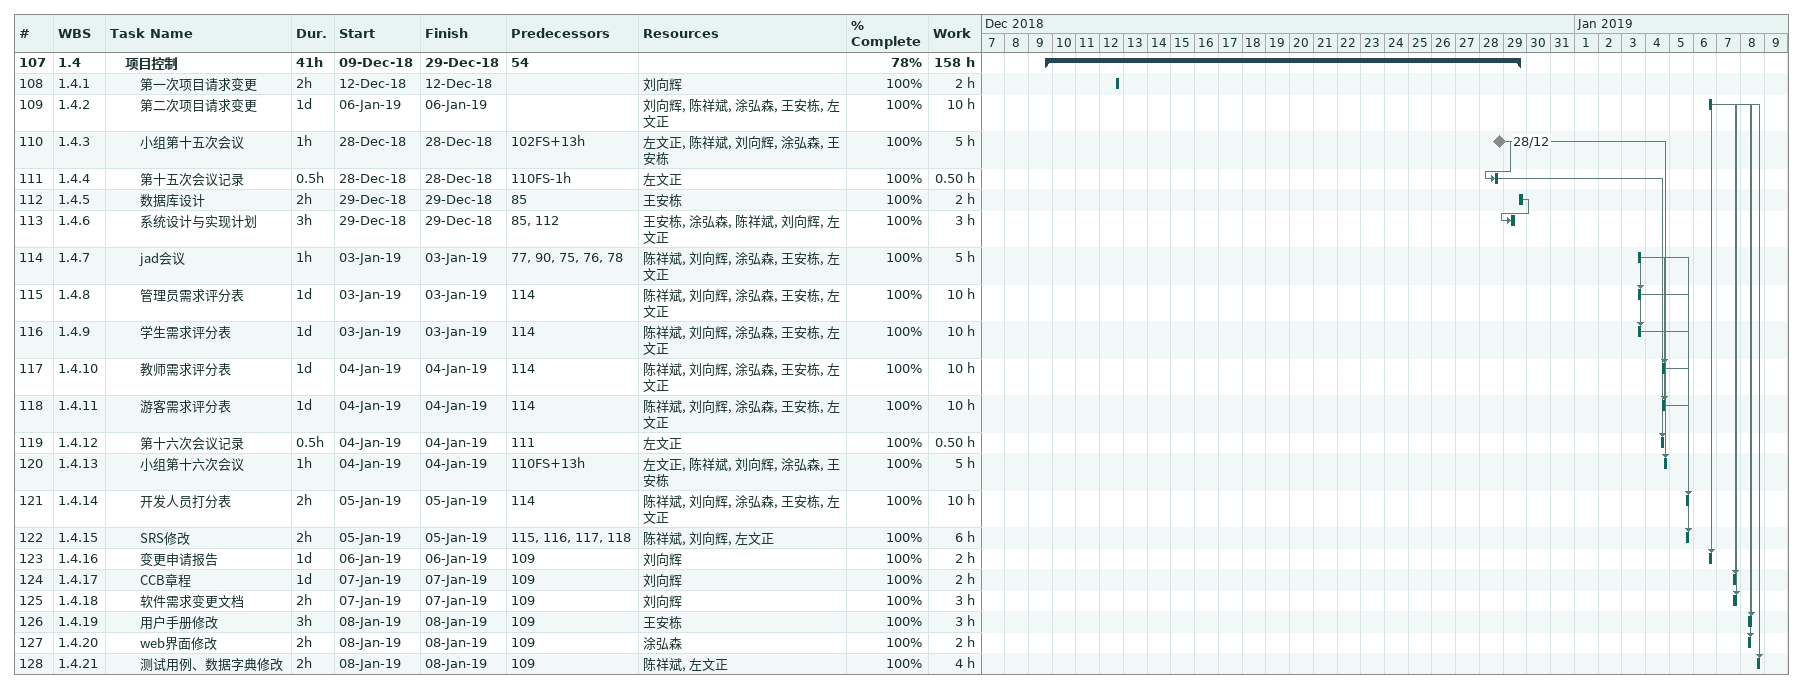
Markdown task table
| ID | WBS | Task | Duration | Start | Finish | Predecessors | Resources | % complete | Work (h) |
|---|---|---|---|---|---|---|---|---|---|
| 107 | 1.4 | **项目控制** | 41h | 2018-12-09 | 2018-12-29 | 54 |  | 78 | 158 |
| 108 | 1.4.1 | 第一次项目请求变更 | 2h | 2018-12-12 | 2018-12-12 |  | 刘向辉 | 100 | 2 |
| 109 | 1.4.2 | 第二次项目请求变更 | 1d | 2019-01-06 | 2019-01-06 |  | 刘向辉, 陈祥斌, 涂弘森, 王安栋, 左文正 | 100 | 10 |
| 110 | 1.4.3 | 小组第十五次会议 | 1h | 2018-12-28 | 2018-12-28 | 102FS+13h | 左文正, 陈祥斌, 刘向辉, 涂弘森, 王安栋 | 100 | 5 |
| 111 | 1.4.4 | 第十五次会议记录 | 0.5h | 2018-12-28 | 2018-12-28 | 110FS-1h | 左文正 | 100 | 0.50 |
| 112 | 1.4.5 | 数据库设计 | 2h | 2018-12-29 | 2018-12-29 | 85 | 王安栋 | 100 | 2 |
| 113 | 1.4.6 | 系统设计与实现计划 | 3h | 2018-12-29 | 2018-12-29 | 85, 112 | 王安栋, 涂弘森, 陈祥斌, 刘向辉, 左文正 | 100 | 3 |
| 114 | 1.4.7 | jad会议 | 1h | 2019-01-03 | 2019-01-03 | 77, 90, 75, 76, 78 | 陈祥斌, 刘向辉, 涂弘森, 王安栋, 左文正 | 100 | 5 |
| 115 | 1.4.8 | 管理员需求评分表 | 1d | 2019-01-03 | 2019-01-03 | 114 | 陈祥斌, 刘向辉, 涂弘森, 王安栋, 左文正 | 100 | 10 |
| 116 | 1.4.9 | 学生需求评分表 | 1d | 2019-01-03 | 2019-01-03 | 114 | 陈祥斌, 刘向辉, 涂弘森, 王安栋, 左文正 | 100 | 10 |
| 117 | 1.4.10 | 教师需求评分表 | 1d | 2019-01-04 | 2019-01-04 | 114 | 陈祥斌, 刘向辉, 涂弘森, 王安栋, 左文正 | 100 | 10 |
| 118 | 1.4.11 | 游客需求评分表 | 1d | 2019-01-04 | 2019-01-04 | 114 | 陈祥斌, 刘向辉, 涂弘森, 王安栋, 左文正 | 100 | 10 |
| 119 | 1.4.12 | 第十六次会议记录 | 0.5h | 2019-01-04 | 2019-01-04 | 111 | 左文正 | 100 | 0.50 |
| 120 | 1.4.13 | 小组第十六次会议 | 1h | 2019-01-04 | 2019-01-04 | 110FS+13h | 左文正, 陈祥斌, 刘向辉, 涂弘森, 王安栋 | 100 | 5 |
| 121 | 1.4.14 | 开发人员打分表 | 2h | 2019-01-05 | 2019-01-05 | 114 | 陈祥斌, 刘向辉, 涂弘森, 王安栋, 左文正 | 100 | 10 |
| 122 | 1.4.15 | SRS修改 | 2h | 2019-01-05 | 2019-01-05 | 115, 116, 117, 118 | 陈祥斌, 刘向辉, 左文正 | 100 | 6 |
| 123 | 1.4.16 | 变更申请报告 | 1d | 2019-01-06 | 2019-01-06 | 109 | 刘向辉 | 100 | 2 |
| 124 | 1.4.17 | CCB章程 | 1d | 2019-01-07 | 2019-01-07 | 109 | 刘向辉 | 100 | 2 |
| 125 | 1.4.18 | 软件需求变更文档 | 2h | 2019-01-07 | 2019-01-07 | 109 | 刘向辉 | 100 | 3 |
| 126 | 1.4.19 | 用户手册修改 | 3h | 2019-01-08 | 2019-01-08 | 109 | 王安栋 | 100 | 3 |
| 127 | 1.4.20 | web界面修改 | 2h | 2019-01-08 | 2019-01-08 | 109 | 涂弘森 | 100 | 2 |
| 128 | 1.4.21 | 测试用例、数据字典修改 | 2h | 2019-01-08 | 2019-01-08 | 109 | 陈祥斌, 左文正 | 100 | 4 |
